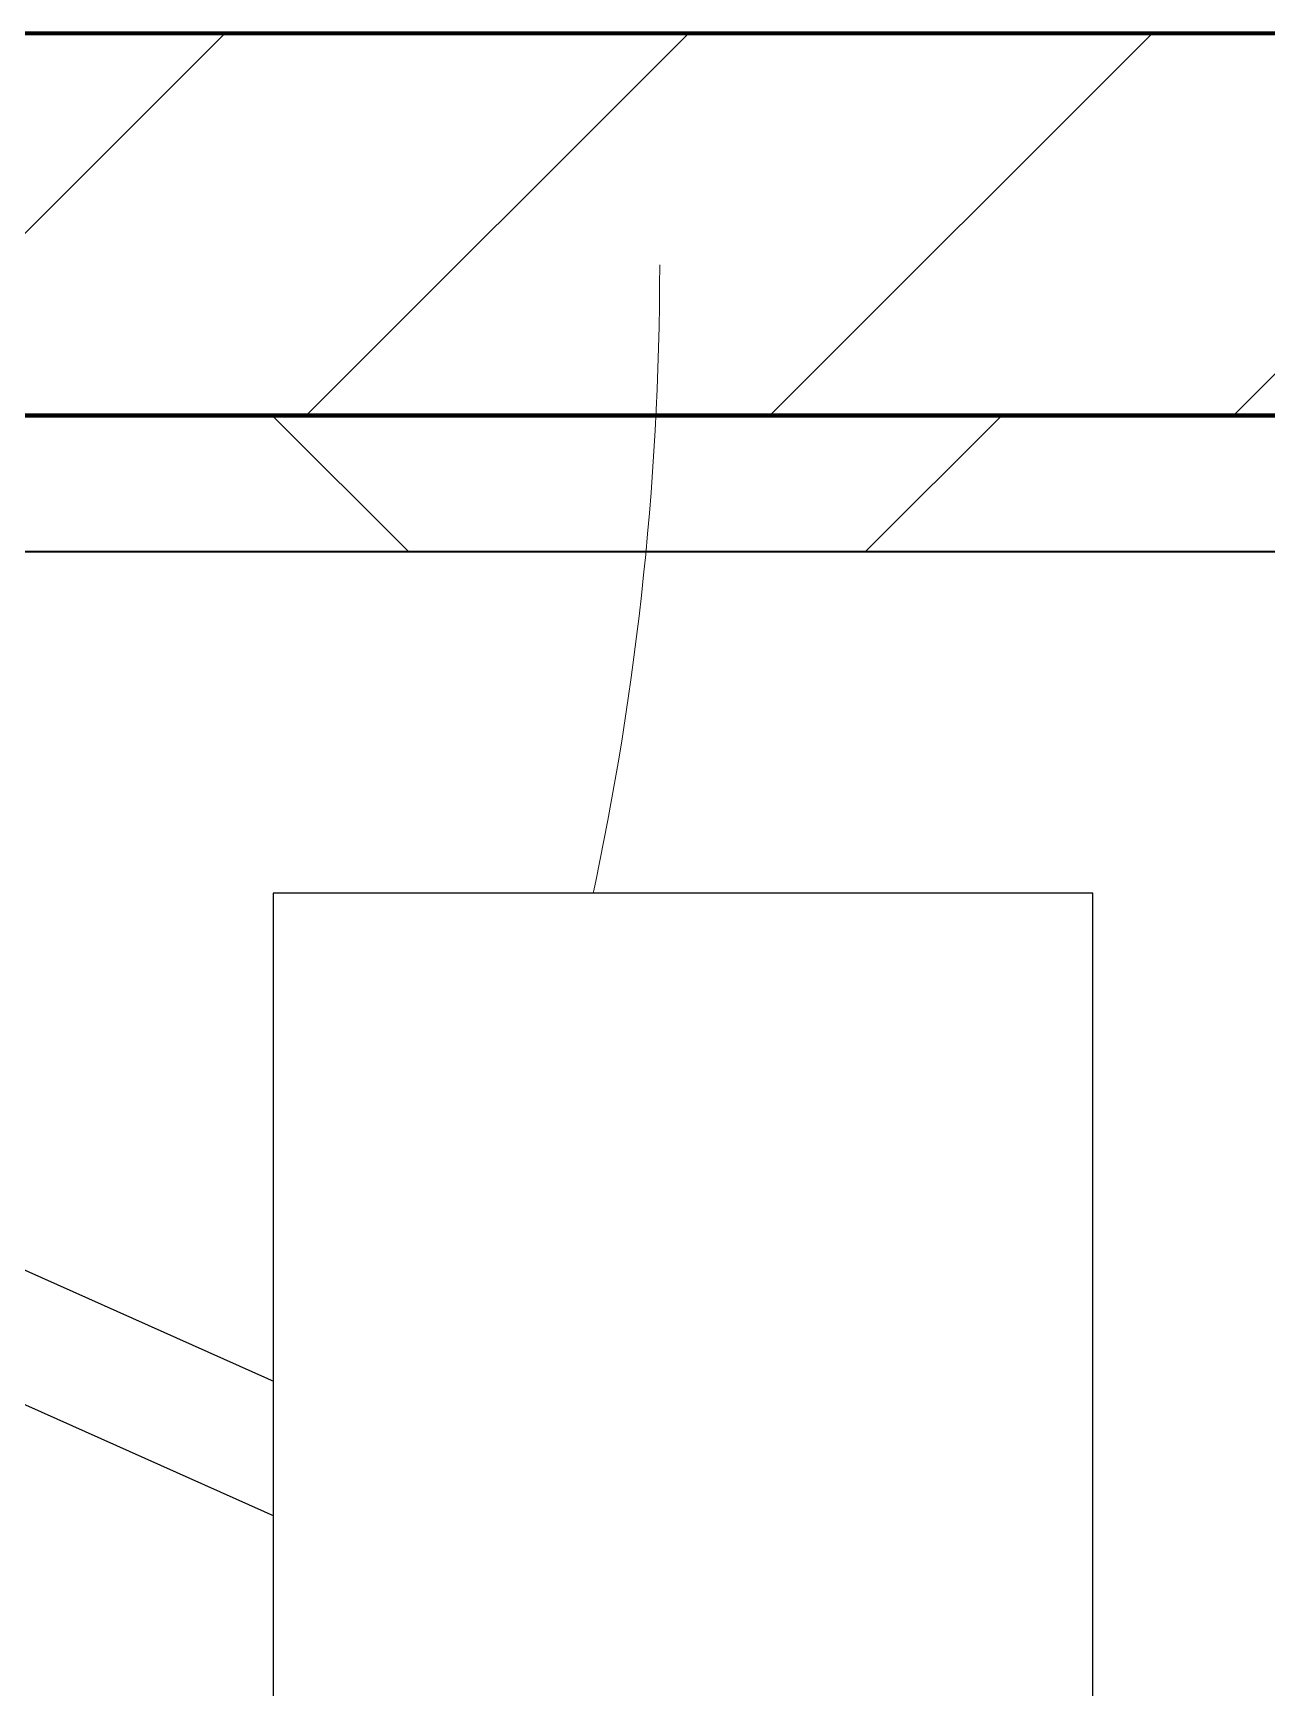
# Model space of a CAD drawing. Header units: millimetres. Extents: x -726012 to -647389, y -20772 to 18805.
# Drawn here: x -654012 to -653560, y 8153 to 8759 of the extents above; entities that cross this region are included whole.
import ezdxf
from ezdxf.xclip import XClip

# ---------------------------------------------------------------- set-up
doc = ezdxf.new("R2010")
doc.units = ezdxf.units.MM
doc.header["$XCLIPFRAME"] = 0
doc.layers.add('000 - WIPEOUT', color=250, linetype='Continuous')
doc.layers.add('A11_ALU.SOLID SHEET', color=2, linetype='Continuous')
for name, color, linetype, lineweight in [('A-DOOR-E', 2, 'Continuous', 25), ('A-DOOR-OPNG', 2, 'Continuous', 9), ('A-GLAZ-CURT', 2, 'Continuous', 9), ('A-WALL', 5, 'Continuous', 35), ('A-WALL-FNSH', 2, 'Continuous', 35), ('A-WALL-PATT', 1, 'Continuous', 35)]:
    doc.layers.add(name, color=color, linetype=linetype, lineweight=lineweight)

# ---------------------------------------------------------------- blocks, each defined once
blk = doc.blocks.new('DPA_AC-SG-PI - A1_1200x1300 mm-V1-4233-01 ENLARGED MULTI-PURPOSE LEVEL - REFLECTED CEILING PLAN - SHEET 4')
at = {"layer": 'A-DOOR-E'}
for p, q in [((-556.64, 29.95), (511.63, -447.34)), ((493.28, -488.42), (-575, -11.13)), ((511.63, -447.34), (493.28, -488.42))]:
    blk.add_line(p, q, dxfattribs=at)
at = {"layer": 'A-DOOR-OPNG'}
blk.add_arc((-500, -14.8), 1100, 334.74419, 0, dxfattribs=at)
blk = doc.blocks.new('PPLS-PP19_Custom Tile Pattern - Custom Tile Pattern-V51-4233-01 ENLARGED MULTI-PURPOSE LEVEL - REFLECTED CEILING PLAN - SHEET 4')
at = {"layer": 'A-GLAZ-CURT'}
for p, q in [((-300, 0), (300, 0)), ((300, 0), (-300, 0)), ((195.99, 0), (213.31, 0)), ((213.31, 0), (195.99, 0)), ((230.06, 0), (300, 0)), ((-300, -50), (300, -50)), ((300, -50), (-300, -50))]:
    blk.add_line(p, q, dxfattribs=at)
for points, knots in [([(-36.78, 0), (-32.43, 0), (-19.22, 0), (8.83, 0), (43.36, 0), (68.27, 0), (77.53, 0), (78.79, 0)], [-6191.144455, -6191.144455, -6191.144455, -6191.144455, -5862.463379, -5340.621928, -4573.028122, -4094.177415, -4010.934594, -4010.934594, -4010.934594, -4010.934594]), ([(-15.19, 0), (-13.07, 0), (7.48, 0), (42.82, 0), (88.72, 0), (120.63, 0), (138.28, 0), (138.53, 0)], [-461.142613, -461.142613, -461.142613, -461.142613, -429.606584, -390.253598, -346.313304, -291.370682, -290.5735, -290.5735, -290.5735, -290.5735]), ([(78.73, 0), (71.83, 0), (57.29, 0), (35.84, 0), (19.82, 0), (13.23, 0), (11.17, 0)], [-350.820768, -350.820768, -350.820768, -350.820768, -330.153101, -307.516438, -285.83788, -273.754698, -273.754698, -273.754698, -273.754698]), ([(78.52, 0), (76.95, 0), (72.29, 0), (62.26, 0), (51.85, 0), (43.81, 0), (29.53, 0), (20.67, 0), (18.85, 0), (18.16, 0)], [-7033.519254, -7033.519254, -7033.519254, -7033.519254, -6924.452779, -6738.82075, -6548.303034, -6314.283804, -6135.05769, -5972.647715, -5832.674503, -5832.674503, -5832.674503, -5832.674503]), ([(27.44, 0), (27.9, 0), (29.54, 0), (38.07, 0), (53.39, 0), (70.02, 0), (77.08, 0), (78.48, 0)], [-5037.309798, -5037.309798, -5037.309798, -5037.309798, -4887.603822, -4705.298446, -4353.683244, -3960.84581, -3844.262741, -3844.262741, -3844.262741, -3844.262741]), ([(27.89, 0), (29.09, 0), (33.4, 0), (48.37, 0), (64.04, 0), (74.64, 0), (78.1, 0)], [-147.777612, -147.777612, -147.777612, -147.777612, -135.792042, -118.513713, -97.899267, -87.867769, -87.867769, -87.867769, -87.867769]), ([(136.44, 0), (121.66, 0), (86.93, 0), (51.16, 0), (31.18, 0)], [-106.750556, -106.750556, -106.750556, -106.750556, -59.610984, 0, 0, 0, 0]), ([(168.37, 0), (167.68, 0), (162.47, 0), (147.02, 0), (109.77, 0), (76.86, 0), (57.82, 0), (46.51, 0), (41.18, 0), (36.02, 0), (35.54, 0), (35.54, 0)], [-543.375029, -543.375029, -543.375029, -543.375029, -530.793311, -458.593899, -401.860199, -357.622665, -341.267687, -334.000314, -326.15566, -319.318397, -317.489778, -317.489778, -317.489778, -317.489778]), ([(36.29, 0), (37.77, 0), (48.82, 0), (61.23, 0), (72.58, 0), (78.74, 0)], [-314.598523, -314.598523, -314.598523, -314.598523, -305.899624, -287.17622, -264.02861, -264.02861, -264.02861, -264.02861]), ([(78.73, 0), (86.83, 0), (103.28, 0), (116.36, 0), (128.63, 0), (128.95, 0)], [-87.250245, -87.250245, -87.250245, -87.250245, -63.759246, -39.050993, -35.895543, -35.895543, -35.895543, -35.895543]), ([(114.39, 0), (114.2, 0), (112.08, 0), (105.42, 0), (92.38, 0), (86.56, 0), (80.13, 0), (78.75, 0)], [-8148.58938, -8148.58938, -8148.58938, -8148.58938, -8105.191388, -7723.759874, -7531.75727, -7135.649961, -7038.901718, -7038.901718, -7038.901718, -7038.901718]), ([(78.79, 0), (79.69, 0), (84.96, 0), (86.01, 0), (92.51, 0), (94.33, 0)], [-3835.718867, -3835.718867, -3835.718867, -3835.718867, -3759.045785, -3336.541051, -2783.776468, -2783.776468, -2783.776468, -2783.776468]), ([(79.6, 0), (83.17, 0), (101.04, 0), (124.45, 0), (132.42, 0), (134.6, 0)], [-262.939312, -262.939312, -262.939312, -262.939312, -249.500363, -194.761443, -152.241002, -152.241002, -152.241002, -152.241002]), ([(103.09, 0), (101.08, 0), (93.42, 0), (85.62, 0), (79.89, 0)], [-375.435014, -375.435014, -375.435014, -375.435014, -369.147452, -351.970326, -351.970326, -351.970326, -351.970326]), ([(94.4, 0), (94.4, 0), (94.64, 0), (99.11, 0), (108.97, 0), (120.79, 0), (139.94, 0), (163.31, 0), (185.23, 0), (193.62, 0), (194.69, 0), (194.79, 0)], [-2348.345796, -2348.345796, -2348.345796, -2348.345796, -2310.419338, -2233.599744, -2052.234781, -1843.028543, -1530.39897, -1095.004608, -529.74427, -295.064701, -265.121568, -265.121568, -265.121568, -265.121568]), ([(129.02, 0), (129.02, 0), (124.41, 0), (122.35, 0), (114.96, 0), (108.04, 0), (103.09, 0)], [-35.386604, -35.386604, -35.386604, -35.386604, -31.430235, -22.807238, -15.488593, 0, 0, 0, 0]), ([(157.9, 0), (156.77, 0), (151.67, 0), (143.29, 0), (134.04, 0), (126.24, 0), (118.6, 0), (114.23, 0), (111.98, 0), (105.66, 0), (105.23, 0), (105.23, 0)], [-10292.955006, -10292.955006, -10292.955006, -10292.955006, -10098.273015, -9847.788484, -9677.714971, -9567.007022, -9453.21225, -9220.200448, -9012.77275, -8966.157302, -8929.495943, -8929.495943, -8929.495943, -8929.495943]), ([(105.26, 0), (105.52, 0), (111.01, 0), (112.65, 0), (113.59, 0)], [-8920.561005, -8920.561005, -8920.561005, -8920.561005, -8814.835624, -8577.462505, -8577.462505, -8577.462505, -8577.462505]), ([(128.58, 0), (128.8, 0), (130.16, 0), (139.26, 0), (152.67, 0), (161.24, 0), (162.19, 0), (162.75, 0)], [-633.326174, -633.326174, -633.326174, -633.326174, -627.736123, -618.981161, -602.094757, -592.980799, -581.414464, -581.414464, -581.414464, -581.414464]), ([(137.1, 0), (136, 0), (133.64, 0), (129.87, 0), (129.11, 0)], [-670.405967, -670.405967, -670.405967, -670.405967, -651.020627, -640.742133, -640.742133, -640.742133, -640.742133]), ([(193.8, 0), (193.33, 0), (190.11, 0), (183.13, 0), (171, 0), (161.95, 0), (161.28, 0), (158.35, 0), (157.85, 0), (157.77, 0)], [-11665.349007, -11665.349007, -11665.349007, -11665.349007, -11565.880756, -11105.624034, -10839.086983, -10768.332124, -10666.779182, -10580.760289, -10550.278881, -10550.278881, -10550.278881, -10550.278881]), ([(215.38, 0), (211.95, 0), (195.36, 0), (177.41, 0), (159.34, 0), (158.33, 0), (158.3, 0)], [-199.201788, -199.201788, -199.201788, -199.201788, -187.987675, -143.776725, -129.632772, -123.352749, -123.352749, -123.352749, -123.352749]), ([(159.07, 0), (159.13, 0), (160.84, 0), (165.21, 0), (174.15, 0), (185.98, 0), (208.82, 0), (219.42, 0), (230.06, 0)], [-115.643202, -115.643202, -115.643202, -115.643202, -114.681583, -87.660824, -65.295536, -41.623857, -24.459831, 0, 0, 0, 0]), ([(162.75, 0), (165.4, 0), (170.91, 0), (172.61, 0), (172.61, 0)], [-111.264224, -111.264224, -111.264224, -111.264224, -56.742688, -19.085662, -19.085662, -19.085662, -19.085662]), ([(215.38, 0), (211.95, 0), (198.06, 0), (182.99, 0), (174.27, 0), (169.67, 0), (168.99, 0)], [-8905.918314, -8905.918314, -8905.918314, -8905.918314, -8717.832359, -8253.978395, -8152.463617, -8069.855175, -8069.855175, -8069.855175, -8069.855175]), ([(215.22, 0), (214.62, 0), (210.55, 0), (203.98, 0), (187.54, 0), (175.3, 0), (169.49, 0)], [-203.825446, -203.825446, -203.825446, -203.825446, -198.527383, -184.406837, -162.427601, -142.916156, -142.916156, -142.916156, -142.916156]), ([(171.51, 0), (176.48, 0), (193.23, 0), (201.73, 0), (208.81, 0), (213.9, 0), (241.96, 0), (266.73, 0), (281.71, 0), (291.71, 0), (296.52, 0), (297.86, 0), (298.09, 0)], [-7971.819559, -7971.819559, -7971.819559, -7971.819559, -7784.112253, -7606.717214, -7289.299508, -7042.621073, -6582.165592, -6068.460911, -5766.029927, -5566.724884, -5280.360606, -5199.253518, -5199.253518, -5199.253518, -5199.253518]), ([(172.07, 0), (177.66, 0), (187.87, 0), (201.08, 0), (207.47, 0), (213.96, 0), (215.11, 0)], [-255.364076, -255.364076, -255.364076, -255.364076, -237.955587, -223.92608, -215.862851, -208.75215, -208.75215, -208.75215, -208.75215]), ([(247.1, 0), (246.76, 0), (245.04, 0), (238.34, 0), (226.56, 0), (222.59, 0), (217.41, 0), (215.4, 0)], [-9649.085549, -9649.085549, -9649.085549, -9649.085549, -9581.591397, -9406.094246, -9221.510254, -9016.44624, -8906.180549, -8906.180549, -8906.180549, -8906.180549]), ([(300, 0), (286.53, 0), (258.36, 0), (230.13, 0), (216.53, 0)], [-285.253232, -285.253232, -285.253232, -285.253232, -244.693688, -200.448217, -200.448217, -200.448217, -200.448217]), ([(300, 0), (288.22, 0), (262, 0), (230.43, 0), (219.94, 0), (219.02, 0)], [-12528.858583, -12528.858583, -12528.858583, -12528.858583, -11905.454923, -11162.864862, -10856.732305, -10856.732305, -10856.732305, -10856.732305]), ([(219.9, 0), (220.86, 0), (227.84, 0), (242.06, 0), (246.54, 0), (246.96, 0)], [-10670.940496, -10670.940496, -10670.940496, -10670.940496, -10511.382485, -9925.173265, -9834.877357, -9834.877357, -9834.877357, -9834.877357]), ([(284.76, 0), (284.76, 0), (285.09, 0), (287.47, 0), (293.59, 0), (297.76, 0), (300, 0)], [-4110.630118, -4110.630118, -4110.630118, -4110.630118, -4053.389046, -3959.664717, -3862.421465, -3746.95702, -3746.95702, -3746.95702, -3746.95702]), ([(297.38, 0), (295.84, 0), (291.62, 0), (285.38, 0), (284.87, 0)], [-4803.172655, -4803.172655, -4803.172655, -4803.172655, -4358.271401, -4143.037883, -4143.037883, -4143.037883, -4143.037883])]:
    blk.add_open_spline(points, degree=3, knots=knots, dxfattribs=at)
for points in [[(80.35, 0), (79.57, 0), (78.27, 0), (76.63, 0)], [(79.34, 0), (81.22, 0), (82.78, 0), (83.66, 0)], [(84.06, 0), (83.48, 0), (82.41, 0), (81.72, 0)], [(168.74, 0), (168.74, 0), (169.81, 0), (171.51, 0)], [(195.11, 0), (194.91, 0), (194.44, 0), (193.8, 0)]]:
    blk.add_open_spline(points, degree=3, dxfattribs=at)
blk = doc.blocks.new('PPLS-PP19_Custom Tile Pattern - Custom Tile Pattern-V52-4233-01 ENLARGED MULTI-PURPOSE LEVEL - REFLECTED CEILING PLAN - SHEET 4')
at = {"layer": 'A-GLAZ-CURT'}
for p, q in [((-300, 0), (300, 0)), ((300, 0), (-300, 0)), ((-293.07, 0), (-275.75, 0)), ((-275.75, 0), (-293.07, 0)), ((-222.32, 0), (-205, 0)), ((-205, 0), (-222.32, 0)), ((-300, -50), (300, -50)), ((300, -50), (-300, -50))]:
    blk.add_line(p, q, dxfattribs=at)
at = {"layer": 'A-GLAZ-CURT', "flags": 128}
for points in [[(-300, 0), (-291.56, 0), (-283.3, 0), (-275.2, 0), (-267.26, 0), (-259.45, 0), (-251.77, 0), (-244.2, 0), (-236.74, 0), (-229.36, 0), (-222.06, 0), (-214.83, 0), (-207.71, 0), (-200.76, 0), (-194.02, 0), (-187.54, 0), (-181.38, 0), (-175.58, 0), (-170.25, 0), (-165.64, 0), (-162.01, 0), (-159.53, 0), (-157.46, 0), (-154.52, 0), (-149.42, 0), (-141.84, 0), (-132.81, 0), (-126.08, 0)], [(-179.61, 0), (-184.81, 0), (-190.44, 0), (-196.37, 0), (-202.58, 0), (-209.04, 0), (-215.73, 0), (-222.63, 0), (-229.72, 0), (-236.97, 0), (-244.39, 0), (-251.96, 0), (-259.67, 0), (-267.51, 0), (-275.48, 0), (-283.55, 0), (-291.73, 0), (-300, 0)], [(-125.17, 0), (-128.55, 0), (-134.16, 0), (-140.03, 0), (-145.5, 0), (-150.63, 0), (-155.53, 0), (-160.27, 0), (-164.95, 0), (-169.65, 0), (-174.47, 0), (-179.49, 0)]]:
    blk.add_lwpolyline(points, dxfattribs=at)
at = {"layer": 'A-GLAZ-CURT'}
for points, knots in [([(-300, 0), (-284.65, 0), (-236.57, 0), (-174.61, 0), (-129.95, 0), (-110.8, 0), (-99.5, 0), (-91.46, 0)], [-5323.127839, -5323.127839, -5323.127839, -5323.127839, -4502.809032, -2700.551212, -1002.059161, -460.363443, 0, 0, 0, 0]), ([(-248.21, 0), (-259.41, 0), (-276.21, 0), (-294.48, 0), (-300, 0)], [-14408.49639, -14408.49639, -14408.49639, -14408.49639, -13729.592194, -13439.944408, -13439.944408, -13439.944408, -13439.944408]), ([(-247.99, 0), (-249.87, 0), (-256.99, 0), (-262.59, 0), (-264.9, 0), (-265.4, 0)], [-652.719836, -652.719836, -652.719836, -652.719836, -543.655514, -208.940337, 0, 0, 0, 0]), ([(-258.6, 0), (-257.91, 0), (-255.19, 0), (-251.33, 0), (-248.36, 0)], [-5722.54675, -5722.54675, -5722.54675, -5722.54675, -5657.471696, -5492.108626, -5492.108626, -5492.108626, -5492.108626]), ([(-247.95, 0), (-246.67, 0), (-238.04, 0), (-225.99, 0), (-213.1, 0), (-200.2, 0), (-189.67, 0), (-182.12, 0), (-179.89, 0)], [-5484.345263, -5484.345263, -5484.345263, -5484.345263, -5413.335975, -5017.494783, -4832.723979, -4666.091899, -4349.945572, -4224.698943, -4224.698943, -4224.698943, -4224.698943]), ([(-179.61, 0), (-190.56, 0), (-212.3, 0), (-236.11, 0), (-247.94, 0)], [-15941.191505, -15941.191505, -15941.191505, -15941.191505, -15131.813646, -14414.008012, -14414.008012, -14414.008012, -14414.008012]), ([(-180.28, 0), (-181.91, 0), (-189.1, 0), (-209.77, 0), (-229.8, 0), (-244.03, 0), (-247.4, 0)], [-1859.507641, -1859.507641, -1859.507641, -1859.507641, -1755.085331, -1400.429864, -858.079193, -664.109872, -664.109872, -664.109872, -664.109872]), ([(-133.82, 0), (-135.51, 0), (-137.8, 0), (-149.31, 0), (-162.01, 0), (-177.91, 0), (-199.46, 0), (-216.65, 0), (-231.26, 0), (-233.46, 0), (-234, 0)], [-2731.647847, -2731.647847, -2731.647847, -2731.647847, -2418.507304, -2308.929706, -2113.765672, -1763.376603, -1422.553702, -978.033455, -846.069444, -682.911962, -682.911962, -682.911962, -682.911962]), ([(-233.49, 0), (-233.44, 0), (-232.38, 0), (-230.74, 0), (-225.3, 0), (-223.63, 0)], [-455.274641, -455.274641, -455.274641, -455.274641, -440.605512, -119.536984, 0, 0, 0, 0]), ([(-223.63, 0), (-219.39, 0), (-206.17, 0), (-191.9, 0), (-182.33, 0), (-180.72, 0)], [-5463.295695, -5463.295695, -5463.295695, -5463.295695, -5161.076232, -4739.070012, -4653.918555, -4653.918555, -4653.918555, -4653.918555]), ([(-137.88, 0), (-140.56, 0), (-147.66, 0), (-147.69, 0), (-158.72, 0), (-171.51, 0), (-177.2, 0), (-179.63, 0)], [-3187.727384, -3187.727384, -3187.727384, -3187.727384, -2919.378265, -2477.344047, -2237.412286, -2029.680487, -1873.48581, -1873.48581, -1873.48581, -1873.48581]), ([(-179.62, 0), (-176.39, 0), (-167.06, 0), (-152.12, 0), (-136.84, 0), (-127.33, 0), (-124.19, 0), (-123.43, 0), (-123.28, 0)], [-4634.62516, -4634.62516, -4634.62516, -4634.62516, -4465.409639, -4149.119819, -3839.893365, -3647.167523, -3488.92562, -3439.852845, -3439.852845, -3439.852845, -3439.852845]), ([(-179.61, 0), (-175.7, 0), (-168.42, 0), (-158.7, 0), (-157.22, 0)], [-4219.559252, -4219.559252, -4219.559252, -4219.559252, -4000.813434, -3840.635403, -3840.635403, -3840.635403, -3840.635403]), ([(-111.27, 0), (-118.61, 0), (-139.24, 0), (-163.02, 0), (-178.92, 0)], [-17865.609122, -17865.609122, -17865.609122, -17865.609122, -17136.203329, -15958.17956, -15958.17956, -15958.17956, -15958.17956]), ([(-152.35, 0), (-151.03, 0), (-147.71, 0), (-143.57, 0), (-138.62, 0)], [-3494.978217, -3494.978217, -3494.978217, -3494.978217, -3371.022232, -3227.460399, -3227.460399, -3227.460399, -3227.460399]), ([(-118.78, 0), (-121.86, 0), (-126.28, 0), (-136.96, 0), (-147.46, 0), (-150.03, 0), (-150.57, 0)], [-5938.474035, -5938.474035, -5938.474035, -5938.474035, -5700.061948, -5508.838257, -5298.784692, -5196.16478, -5196.16478, -5196.16478, -5196.16478]), ([(-150.34, 0), (-150.07, 0), (-147.75, 0), (-142.6, 0), (-127.86, 0), (-116.42, 0), (-112.25, 0)], [-4948.728362, -4948.728362, -4948.728362, -4948.728362, -4883.323924, -4440.880425, -4054.690705, -3835.264481, -3835.264481, -3835.264481, -3835.264481]), ([(-111.29, 0), (-120.39, 0), (-131.58, 0), (-147.74, 0), (-149.07, 0)], [-6959.988727, -6959.988727, -6959.988727, -6959.988727, -6449.282163, -6277.220794, -6277.220794, -6277.220794, -6277.220794]), ([(-148.23, 0), (-146.94, 0), (-140.15, 0), (-137.28, 0), (-133.93, 0), (-128.78, 0), (-126.5, 0)], [-6162.058746, -6162.058746, -6162.058746, -6162.058746, -6017.569127, -5560.701257, -5364.112219, -5231.017328, -5231.017328, -5231.017328, -5231.017328]), ([(-86.16, 0), (-91.37, 0), (-104.13, 0), (-122.65, 0), (-139.03, 0), (-146.11, 0), (-146.95, 0)], [-1681.3698, -1681.3698, -1681.3698, -1681.3698, -1374.161226, -945.742622, -741.901385, -489.130243, -489.130243, -489.130243, -489.130243]), ([(-146.69, 0), (-146.59, 0), (-145.49, 0), (-135.69, 0), (-128.29, 0), (-125.15, 0)], [-420.34245, -420.34245, -420.34245, -420.34245, -406.956646, -290.263673, 0, 0, 0, 0]), ([(-127.41, 0), (-131.63, 0), (-133.16, 0), (-134.09, 0), (-134.15, 0)], [-8540.990293, -8540.990293, -8540.990293, -8540.990293, -8266.114998, -8246.473386, -8246.473386, -8246.473386, -8246.473386]), ([(-134.15, 0), (-133.32, 0), (-130.31, 0), (-117.33, 0), (-92.04, 0), (-74.02, 0), (-62.74, 0), (-60.36, 0), (-59.97, 0)], [-7657.439573, -7657.439573, -7657.439573, -7657.439573, -7293.749979, -6839.55839, -6236.997189, -5713.340575, -5140.470607, -5006.787413, -5006.787413, -5006.787413, -5006.787413]), ([(-120.13, 0), (-120.14, 0), (-120.24, 0), (-121.3, 0), (-129.25, 0), (-133.82, 0)], [-2933.992132, -2933.992132, -2933.992132, -2933.992132, -2920.575025, -2840.280255, -2731.647847, -2731.647847, -2731.647847, -2731.647847]), ([(-113.43, 0), (-113.44, 0), (-113.96, 0), (-119.73, 0), (-125.43, 0), (-127.03, 0), (-127.41, 0)], [-328.499627, -328.499627, -328.499627, -328.499627, -282.672656, -98.539552, -24.539552, 0, 0, 0, 0]), ([(-126.5, 0), (-122.44, 0), (-117.47, 0), (-112.68, 0), (-112.43, 0)], [-5231.017328, -5231.017328, -5231.017328, -5231.017328, -4994.692869, -4981.921265, -4981.921265, -4981.921265, -4981.921265]), ([(-125.15, 0), (-124.93, 0), (-122.05, 0), (-116.67, 0), (-111.67, 0)], [-3362.7396, -3362.7396, -3362.7396, -3362.7396, -3342.215224, -3082.5113, -3082.5113, -3082.5113, -3082.5113]), ([(-122.08, 0), (-122.01, 0), (-121.69, 0), (-121.2, 0), (-120.88, 0)], [-3136.336417, -3136.336417, -3136.336417, -3136.336417, -3110.304437, -3035.164275, -3035.164275, -3035.164275, -3035.164275]), ([(-43.92, 0), (-45.51, 0), (-47.12, 0), (-60.59, 0), (-81.23, 0), (-99.51, 0), (-114.02, 0), (-117.28, 0), (-118.78, 0)], [-1608.336718, -1608.336718, -1608.336718, -1608.336718, -1405.135169, -1060.00838, -740.068933, -229.489605, -116.330425, 0, 0, 0, 0]), ([(-117.74, 0), (-117.19, 0), (-114.78, 0), (-113.43, 0), (-113.43, 0)], [-821.249067, -821.249067, -821.249067, -821.249067, -394.672656, -330.879064, -330.879064, -330.879064, -330.879064]), ([(-42.91, 0), (-43.15, 0), (-46.67, 0), (-58.97, 0), (-85.2, 0), (-103.21, 0), (-110.64, 0), (-111.35, 0)], [-3592.06369, -3592.06369, -3592.06369, -3592.06369, -3538.256648, -2842.901703, -2193.204658, -1433.981041, -1350.055471, -1350.055471, -1350.055471, -1350.055471]), ([(-111.28, 0), (-110.8, 0), (-102.91, 0), (-90.42, 0), (-75.26, 0), (-68.41, 0), (-65.12, 0), (-63.63, 0)], [-3818.12562, -3818.12562, -3818.12562, -3818.12562, -3793.097032, -3402.597032, -3144.956779, -3050.982048, -2969.237017, -2969.237017, -2969.237017, -2969.237017]), ([(-111.26, 0), (-103.26, 0), (-86.09, 0), (-63.44, 0), (-54.4, 0), (-48.53, 0), (-30.79, 0), (-18.03, 0), (8.61, 0), (15.02, 0), (22.91, 0), (31, 0), (39.04, 0), (51.19, 0), (58.74, 0), (61.34, 0), (61.45, 0)], [-4961.596686, -4961.596686, -4961.596686, -4961.596686, -4542.524482, -4008.285538, -3689.699207, -3546.54457, -3315.260113, -2864.387349, -2439.246196, -2084.094819, -1956.422387, -1818.904206, -1645.594513, -1443.202566, -1228.752106, -1120.932285, -1120.932285, -1120.932285, -1120.932285]), ([(-111.2, 0), (-107.88, 0), (-98.9, 0), (-85.29, 0), (-71.67, 0), (-65.93, 0), (-65.07, 0)], [-3074.362186, -3074.362186, -3074.362186, -3074.362186, -2902.289527, -2605.247022, -2322.099534, -2241.8264, -2241.8264, -2241.8264, -2241.8264]), ([(-111.16, 0), (-110.68, 0), (-106.82, 0), (-96.78, 0), (-71.33, 0), (-42.53, 0), (-12.78, 0), (4.23, 0), (9.64, 0), (10.14, 0), (10.18, 0)], [-5480.487471, -5480.487471, -5480.487471, -5480.487471, -5430.283136, -5103.229623, -4799.173296, -4065.652676, -3589.737505, -3285.047089, -3066.359526, -3044.715262, -3044.715262, -3044.715262, -3044.715262]), ([(9.32, 0), (9.08, 0), (7.65, 0), (2.57, 0), (-12.23, 0), (-25.64, 0), (-40, 0), (-56.24, 0), (-75.59, 0), (-94, 0), (-107.46, 0), (-110.88, 0), (-111.04, 0)], [-2922.926651, -2922.926651, -2922.926651, -2922.926651, -2882.788014, -2720.818881, -2518.50168, -2125.455881, -1792.521578, -1466.981642, -1208.454564, -789.402658, -501.969187, -487.154442, -487.154442, -487.154442, -487.154442]), ([(-26.75, 0), (-27.82, 0), (-36.18, 0), (-53.55, 0), (-78.2, 0), (-100.35, 0), (-109.96, 0), (-110.5, 0)], [-8718.362214, -8718.362214, -8718.362214, -8718.362214, -8532.293389, -8073.216054, -7508.296369, -7004.680444, -6974.689771, -6974.689771, -6974.689771, -6974.689771]), ([(-72.93, 0), (-75.51, 0), (-86.2, 0), (-99.99, 0), (-110.38, 0)], [-19442.345229, -19442.345229, -19442.345229, -19442.345229, -18935.241197, -17895.283523, -17895.283523, -17895.283523, -17895.283523]), ([(-91.46, 0), (-90.09, 0), (-84.7, 0), (-77.43, 0), (-72.73, 0), (-72.64, 0), (-72.64, 0)], [-19832.387487, -19832.387487, -19832.387487, -19832.387487, -19753.885894, -19541.04734, -19478.625389, -19471.062469, -19471.062469, -19471.062469, -19471.062469]), ([(-63.96, 0), (-64.13, 0), (-72.5, 0), (-80.63, 0), (-86.16, 0)], [-2171.769325, -2171.769325, -2171.769325, -2171.769325, -2007.031671, -1681.3698, -1681.3698, -1681.3698, -1681.3698]), ([(-29.03, 0), (-33.97, 0), (-43.74, 0), (-56.37, 0), (-71.66, 0), (-77.83, 0), (-82.66, 0), (-83.28, 0), (-83.28, 0)], [-2680.714891, -2680.714891, -2680.714891, -2680.714891, -2413.671296, -2161.752162, -2006.592567, -1646.621388, -1424.436217, -1393.971743, -1393.971743, -1393.971743, -1393.971743]), ([(-83.28, 0), (-83.28, 0), (-82.91, 0), (-76.14, 0), (-62.97, 0), (-51.78, 0), (-44.89, 0), (-43.5, 0)], [-1393.4169, -1393.4169, -1393.4169, -1393.4169, -1353.722004, -1274.333717, -1073.56893, -651.549973, -536.142978, -536.142978, -536.142978, -536.142978])]:
    blk.add_open_spline(points, degree=3, knots=knots, dxfattribs=at)
for points in [[(-112.23, 0), (-114.85, 0), (-116.83, 0), (-117.56, 0)], [(-115.82, 0), (-115.12, 0), (-113.57, 0), (-111.3, 0)], [(-111.35, 0), (-113.81, 0), (-115, 0), (-115.63, 0)]]:
    blk.add_open_spline(points, degree=3, dxfattribs=at)
blk = doc.blocks.new('*U885')
at = {"layer": 'A-GLAZ-CURT', "rotation": 180}
for name, p in [('PPLS-PP19_Custom Tile Pattern - Custom Tile Pattern-V52-4233-01 ENLARGED MULTI-PURPOSE LEVEL - REFLECTED CEILING PLAN - SHEET 4', (22200, 16110.41)), ('PPLS-PP19_Custom Tile Pattern - Custom Tile Pattern-V51-4233-01 ENLARGED MULTI-PURPOSE LEVEL - REFLECTED CEILING PLAN - SHEET 4', (22800, 16110.41))]:
    blk.add_blockref(name, p, dxfattribs=at)
blk = doc.blocks.new('*U1253')
at = {"color": 3}
blk.add_wipeout([(-275, -28450), (275, -28450), (275, -28750), (-275, -28750)], dxfattribs=at).dxf.layer = '000 - WIPEOUT'
at = {"layer": 'A11_ALU.SOLID SHEET', "color": 0, "linetype": 'ByBlock'}
blk.add_lwpolyline([(-275, -28750), (275, -28750), (275, -28450), (-275, -28450)], close=True, dxfattribs=at)
blk = doc.blocks.new('*U1287')
blk.add_lwpolyline([(21173.36, -580), (28210, -580), (28210, -6849.96), (45954.15, -6849.96), (45954.15, 600), (82995.06, 600), (83086.47, 650), (90052, 650), (90392, 990), (103159.16, 990), (103159.16, 4990), (21173.36, 4990), (21173.36, 3485.45), (21203.36, 3485.45), (21203.36, 925.54), (21173.36, 925.54), (21173.36, -580)])
at = {"layer": 'A11_ALU.SOLID SHEET', "color": 0, "linetype": 'ByBlock', "rotation": 90}
blk.add_blockref('*U1253', (62308.5, 4590), dxfattribs=at)

msp = doc.modelspace()

# ---------------------------------------------------------------- hatches: boundary and pattern name
at = {"layer": 'A-WALL-PATT', "lineweight": 9}
h = msp.add_hatch(dxfattribs=at)
h.set_pattern_fill('FP_2', color=256, style=0, pattern_type=2)
h.set_pattern_definition([(45, (0, 0), (-84.852814, 84.852814), [])])
h.paths.add_polyline_path([(-653287.78, 8619.02), (-652194.48, 8619.02), (-652194.48, 8759.02), (-722165.55, 8759.02), (-722165.55, 8619.02), (-719625.62, 8619.02), (-719676.02, 8641.53), (-719679.79, 8639.36), (-719684.96, 8639.36), (-719691.03, 8644.02), (-719692.03, 8648.69), (-719757.37, 8677.88), (-719739.02, 8718.97), (-719515.31, 8619.02), (-716025.62, 8619.02), (-716076.02, 8641.53), (-716079.79, 8639.36), (-716084.96, 8639.36), (-716091.03, 8644.02), (-716092.03, 8648.69), (-716157.37, 8677.88), (-716139.02, 8718.97), (-715915.31, 8619.02), (-712425.62, 8619.02), (-712476.02, 8641.53), (-712479.79, 8639.36), (-712484.96, 8639.36), (-712491.03, 8644.02), (-712492.03, 8648.69), (-712557.37, 8677.88), (-712539.02, 8718.97), (-712315.31, 8619.02), (-708825.62, 8619.02), (-708876.02, 8641.53), (-708879.79, 8639.36), (-708884.96, 8639.36), (-708891.03, 8644.02), (-708892.03, 8648.69), (-708957.37, 8677.88), (-708939.02, 8718.97), (-708715.31, 8619.02), (-705225.62, 8619.02), (-705276.02, 8641.53), (-705279.79, 8639.36), (-705284.96, 8639.36), (-705291.03, 8644.02), (-705292.03, 8648.69), (-705357.37, 8677.88), (-705339.02, 8718.97), (-705115.31, 8619.02), (-701625.62, 8619.02), (-701676.02, 8641.53), (-701679.79, 8639.36), (-701684.96, 8639.36), (-701691.03, 8644.02), (-701692.03, 8648.69), (-701757.37, 8677.88), (-701739.02, 8718.97), (-701515.31, 8619.02), (-698025.62, 8619.02), (-698076.02, 8641.53), (-698079.79, 8639.36), (-698084.96, 8639.36), (-698091.03, 8644.02), (-698092.03, 8648.69), (-698157.37, 8677.88), (-698139.02, 8718.97), (-697915.31, 8619.02), (-694425.62, 8619.02), (-694476.02, 8641.53), (-694479.79, 8639.36), (-694484.96, 8639.36), (-694491.03, 8644.02), (-694492.03, 8648.69), (-694557.37, 8677.88), (-694539.02, 8718.97), (-694315.31, 8619.02), (-690825.62, 8619.02), (-690876.02, 8641.53), (-690879.79, 8639.36), (-690884.96, 8639.36), (-690891.03, 8644.02), (-690892.03, 8648.69), (-690957.37, 8677.88), (-690939.02, 8718.97), (-690715.31, 8619.02), (-687225.62, 8619.02), (-687276.02, 8641.53), (-687279.79, 8639.36), (-687284.96, 8639.36), (-687291.03, 8644.02), (-687292.03, 8648.69), (-687357.37, 8677.88), (-687339.02, 8718.97), (-687115.31, 8619.02), (-683626.8, 8619.54), (-683676.02, 8641.53), (-683679.79, 8639.36), (-683684.96, 8639.36), (-683691.03, 8644.02), (-683692.03, 8648.69), (-683757.37, 8677.88), (-683739.02, 8718.97), (-683515.31, 8619.02), (-680025.62, 8619.02), (-680076.02, 8641.53), (-680079.79, 8639.36), (-680084.96, 8639.36), (-680091.03, 8644.02), (-680092.03, 8648.69), (-680157.37, 8677.88), (-680139.02, 8718.97), (-679915.31, 8619.02), (-676425.62, 8619.02), (-676476.02, 8641.53), (-676479.79, 8639.36), (-676484.96, 8639.36), (-676491.03, 8644.02), (-676492.03, 8648.69), (-676557.37, 8677.88), (-676539.02, 8718.97), (-676315.31, 8619.02), (-672825.62, 8619.02), (-672876.02, 8641.53), (-672879.79, 8639.36), (-672884.96, 8639.36), (-672891.03, 8644.02), (-672892.03, 8648.69), (-672957.37, 8677.88), (-672939.02, 8718.97), (-672715.31, 8619.02), (-669225.62, 8619.02), (-669276.02, 8641.53), (-669279.79, 8639.36), (-669284.96, 8639.36), (-669291.03, 8644.02), (-669292.03, 8648.69), (-669357.37, 8677.88), (-669339.02, 8718.97), (-669115.31, 8619.02), (-665625.62, 8619.02), (-665676.02, 8641.53), (-665679.79, 8639.36), (-665684.96, 8639.36), (-665691.03, 8644.02), (-665692.03, 8648.69), (-665757.37, 8677.88), (-665739.02, 8718.97), (-665515.31, 8619.02), (-662025.62, 8619.02), (-662076.02, 8641.53), (-662079.79, 8639.36), (-662084.96, 8639.36), (-662091.03, 8644.02), (-662092.03, 8648.69), (-662157.37, 8677.88), (-662139.02, 8718.97), (-661915.31, 8619.02), (-658425.62, 8619.02), (-658476.02, 8641.53), (-658480.95, 8639.36), (-658484.96, 8639.36), (-658491.03, 8644.02), (-658492.03, 8648.69), (-658557.37, 8677.88), (-658539.02, 8718.97), (-658315.31, 8619.02), (-654825.62, 8619.02), (-654876.02, 8641.53), (-654879.79, 8639.36), (-654884.96, 8639.36), (-654891.03, 8644.02), (-654892.03, 8648.69), (-654957.37, 8677.88), (-654939.02, 8718.97), (-654715.31, 8619.02), (-653356.11, 8619.02)])
h = msp.add_hatch(dxfattribs=at)
h.set_pattern_fill('FP_3', color=256, style=0, pattern_type=2)
h.set_pattern_definition([(45, (0, 0), (-212.13203, 212.13203), []), (135, (0, 0), (-212.13203, -212.13203), [])])
h.paths.add_polyline_path([(-652194.48, 8569.02), (-652194.48, 8619.02), (-654715.31, 8619.02), (-654603.39, 8569.02), (-652262.82, 8569.02)])
h.paths.add_polyline_path([(-655132.72, 8569.02), (-654713.71, 8569.02), (-654825.62, 8619.02), (-658315.31, 8619.02), (-658203.39, 8569.02), (-655201.05, 8569.02)])
h.paths.add_polyline_path([(-658344.29, 8569.02), (-658313.71, 8569.02), (-658425.62, 8619.02), (-661915.31, 8619.02), (-661803.39, 8569.02), (-658412.62, 8569.02)])
h.paths.add_polyline_path([(-662444.15, 8569.02), (-661913.71, 8569.02), (-662025.62, 8619.02), (-665515.31, 8619.02), (-665403.39, 8569.02), (-662512.48, 8569.02)])
h.paths.add_polyline_path([(-665782.37, 8569.02), (-665513.71, 8569.02), (-665625.62, 8619.02), (-669115.31, 8619.02), (-669003.39, 8569.02), (-665860.71, 8569.02)])
h.paths.add_polyline_path([(-670712.22, 8569.02), (-669113.71, 8569.02), (-669225.62, 8619.02), (-672715.31, 8619.02), (-672603.39, 8569.02), (-670780.55, 8569.02)])
h.paths.add_polyline_path([(-672967.14, 8569.02), (-672713.71, 8569.02), (-672825.62, 8619.02), (-676315.31, 8619.02), (-676203.39, 8569.02), (-672982.37, 8569.02)])
h.paths.add_polyline_path([(-676313.71, 8569.02), (-676425.62, 8619.02), (-679915.31, 8619.02), (-679803.39, 8569.02), (-676315.37, 8569.02)])
h.paths.add_polyline_path([(-679913.71, 8569.02), (-680025.62, 8619.02), (-683515.31, 8619.02), (-683403.39, 8569.02), (-679936.92, 8569.02)])
h.paths.add_polyline_path([(-685676.73, 8569.02), (-683513.71, 8569.02), (-683626.8, 8619.02), (-687115.31, 8619.02), (-687003.39, 8569.02), (-685745.06, 8569.02)])
h.paths.add_polyline_path([(-687113.71, 8569.02), (-687225.62, 8619.02), (-690715.31, 8619.02), (-690603.39, 8569.02), (-687180.02, 8569.02)])
h.paths.add_polyline_path([(-690713.71, 8569.02), (-690825.62, 8619.02), (-694315.31, 8619.02), (-694203.39, 8569.02), (-690733.24, 8569.02)])
h.paths.add_polyline_path([(-700582.37, 8569.02), (-697913.71, 8569.02), (-698025.62, 8619.02), (-701515.31, 8619.02), (-701403.39, 8569.02), (-700709.58, 8569.02)])
h.paths.add_polyline_path([(-694313.71, 8569.02), (-694425.62, 8619.02), (-697915.31, 8619.02), (-697803.39, 8569.02), (-694354.78, 8569.02)])
h.paths.add_polyline_path([(-701513.71, 8569.02), (-701625.62, 8619.02), (-705115.31, 8619.02), (-705003.39, 8569.02), (-701529.55, 8569.02)])
h.paths.add_polyline_path([(-707132.7, 8569.02), (-705113.71, 8569.02), (-705225.62, 8619.02), (-708715.31, 8619.02), (-708603.39, 8569.02), (-707269.37, 8569.02)])
h.paths.add_polyline_path([(-708713.71, 8569.02), (-708825.62, 8619.02), (-712315.31, 8619.02), (-712203.39, 8569.02), (-708772.65, 8569.02)])
h.paths.add_polyline_path([(-712582.37, 8569.02), (-712313.71, 8569.02), (-712425.62, 8619.02), (-715915.31, 8619.02), (-715803.39, 8569.02), (-712599.19, 8569.02)])
h.paths.add_polyline_path([(-721277.24, 8569.02), (-719513.71, 8569.02), (-719625.62, 8619.02), (-722165.55, 8619.02), (-722165.55, 8569.02), (-721345.58, 8569.02)])
h.paths.add_polyline_path([(-717519.03, 8569.02), (-715913.71, 8569.02), (-716025.62, 8619.02), (-719515.31, 8619.02), (-719403.39, 8569.02), (-717587.36, 8569.02)])

# ---------------------------------------------------------------- linework, layer by layer
at = {"layer": 'A-WALL', "color": 7, "lineweight": 70}
for p, q in [((-654982.37, 8759.02), (-653782.37, 8759.02)), ((-653782.37, 8759.02), (-652194.48, 8759.02)), ((-653782.37, 8619.02), (-654715.31, 8619.02)), ((-654715.31, 8619.02), (-653782.37, 8619.02)), ((-652194.48, 8619.02), (-653782.37, 8619.02)), ((-653782.37, 8619.02), (-652194.48, 8619.02))]:
    msp.add_line(p, q, dxfattribs=at)
at = {"layer": 'A-WALL-FNSH', "color": 250}
for p, q in [((-653782.37, 8569.02), (-654603.39, 8569.02)), ((-652194.48, 8569.02), (-653782.37, 8569.02))]:
    msp.add_line(p, q, dxfattribs=at)

# ---------------------------------------------------------------- block references
msp.add_blockref('*U885', (-676282.37, -7541.39))
at = {"layer": 'A-DOOR-E'}
msp.add_blockref('DPA_AC-SG-PI - A1_1200x1300 mm-V1-4233-01 ENLARGED MULTI-PURPOSE LEVEL - REFLECTED CEILING PLAN - SHEET 4', (-654382.37, 8689.02), dxfattribs=at)

# ---------------------------------------------------------------- next in the draw order: block references
at = {"layer": 'A11_ALU.SOLID SHEET'}
ref = msp.add_blockref('*U1287', (-744682.37, 3579.02), dxfattribs=at)
XClip(ref).set_block_clipping_path([(22516.8245944298, -23612.0000696909), (92487.8891097467, 7199.9972603897)])

doc.saveas('drawing.dxf')
